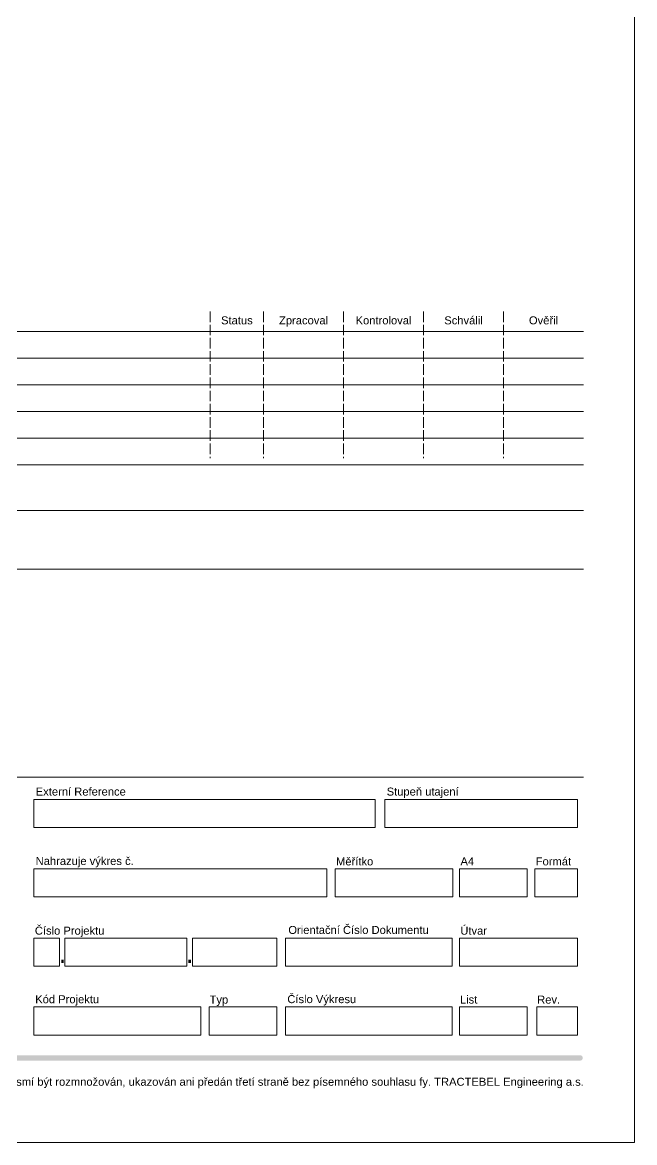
# Paper-space layout 'A2.1' of a CAD drawing. Header units: millimetres. Extents: x -638 to 201, y -173 to 247.
# Drawn here: x 86.6 to 201.4, y -173.1 to 36.9 of the extents above; entities that cross this region are included whole.
import ezdxf
from ezdxf.enums import TextEntityAlignment as Align

# ---------------------------------------------------------------- set-up
doc = ezdxf.new("R2010")
doc.units = ezdxf.units.MM
doc.header["$LTSCALE"] = 0.5
doc.linetypes.add('ACAD_ISO02W100', pattern=[15, 12, -3])
doc.layers.add('Border', color=7, linetype='Continuous', lineweight=0)
doc.layers.add('Border_TextCZ', color=7, linetype='Continuous', lineweight=0)
doc.layers.add('Border_TextCZAtr', color=7, linetype='Continuous')
doc.layers.add('BorderColor', color=7, linetype='Continuous')
doc.styles.add('Arial Unicode', font='ARIALUNI.TTF', dxfattribs={"width": 1.428571, "height": 0.007})
doc.styles.add('Arial_1.5', font='arial.ttf', dxfattribs={"height": 1.5})
doc.styles.add('Arial_4.0', font='arial.ttf', dxfattribs={"width": 0.9, "height": 4})
doc.styles.add('Arial_6.5', font='arial.ttf', dxfattribs={"width": 0.8, "height": 6.5})

# ---------------------------------------------------------------- blocks, each defined once
blk = doc.blocks.new('A2.1_v03_CZ')
at = {"layer": 'Border', "color": 7, "linetype": 'Continuous', "lineweight": 0, "flags": 128}
blk.add_lwpolyline([(-839.47, 0), (0, 0), (0, 420), (-839.47, 420)], close=True, dxfattribs=at)
blk = doc.blocks.new('Flux')
at = {"layer": 'BorderColor', "linetype": 'Continuous', "lineweight": 0, "true_color": 0x00aaff}
h = blk.add_hatch(color=140, dxfattribs=at)
h.dxf.hatch_style = 1
h.paths.add_polyline_path([(-190.25, 0.49, 0.914214), (-190.25, -0.51), (-178.03, -0.51, -0.914214), (-178.03, 0.49)])
at = {"layer": 'BorderColor', "linetype": 'Continuous', "lineweight": 0, "true_color": 0x0078be}
h = blk.add_hatch(color=152, dxfattribs=at)
h.dxf.hatch_style = 1
h.paths.add_polyline_path([(-167.63, -0.51, 0.914214), (-167.63, 0.49), (-178.03, 0.49, 0.914214), (-178.03, -0.51)])
at = {"layer": 'BorderColor', "linetype": 'Continuous', "lineweight": 0, "true_color": 0x37b9c3}
h = blk.add_hatch(color=143, dxfattribs=at)
h.dxf.hatch_style = 1
h.paths.add_polyline_path([(-137.09, -0.51, -0.914214), (-137.09, 0.49), (-167.63, 0.49, -0.914214), (-167.63, -0.51)])
at = {"layer": 'BorderColor', "linetype": 'Continuous', "lineweight": 0, "true_color": 0x005a78}
h = blk.add_hatch(color=146, dxfattribs=at)
h.dxf.hatch_style = 1
h.paths.add_polyline_path([(-137.09, 0.49, 0.914214), (-137.09, -0.51), (-121.35, -0.51, 0.914214), (-121.35, 0.49)])
at = {"layer": 'BorderColor', "linetype": 'Continuous', "lineweight": 0, "true_color": 0x00aaff}
h = blk.add_hatch(color=140, dxfattribs=at)
h.dxf.hatch_style = 1
h.paths.add_polyline_path([(-100.47, -0.51, -0.914214), (-100.47, 0.49), (-121.35, 0.49, -0.914214), (-121.35, -0.51)])
at = {"layer": 'BorderColor', "linetype": 'Continuous', "lineweight": 0, "true_color": 0x0078be}
h = blk.add_hatch(color=152, dxfattribs=at)
h.dxf.hatch_style = 1
h.paths.add_polyline_path([(-100.47, 0.49, 0.914214), (-100.47, -0.51), (-85.42, -0.51, 0.914214), (-85.42, 0.49)])
at = {"layer": 'BorderColor', "linetype": 'Continuous', "lineweight": 0, "true_color": 0x91c896}
h = blk.add_hatch(color=113, dxfattribs=at)
h.dxf.hatch_style = 1
h.paths.add_polyline_path([(-85.42, 0.49, -0.914214), (-85.42, -0.51), (-71.75, -0.51, -0.914214), (-71.75, 0.49)])
at = {"layer": 'BorderColor', "linetype": 'Continuous', "lineweight": 0, "true_color": 0x005a78}
h = blk.add_hatch(color=146, dxfattribs=at)
h.dxf.hatch_style = 1
h.paths.add_polyline_path([(-71.75, 0.49, 0.914214), (-71.75, -0.51), (-53.68, -0.51, 0.914214), (-53.68, 0.49)])
at = {"layer": 'BorderColor', "linetype": 'Continuous', "lineweight": 0, "true_color": 0x37b9c3}
h = blk.add_hatch(color=143, dxfattribs=at)
h.dxf.hatch_style = 1
h.paths.add_polyline_path([(-53.68, 0.49, -0.914214), (-53.68, -0.51), (-42.64, -0.51, -0.914214), (-42.64, 0.49)])
at = {"layer": 'BorderColor', "linetype": 'Continuous', "lineweight": 0, "true_color": 0x0078be}
h = blk.add_hatch(color=152, dxfattribs=at)
h.dxf.hatch_style = 1
h.paths.add_polyline_path([(-42.64, 0.49, 0.914214), (-42.64, -0.51), (-29.31, -0.51, 0.914214), (-29.31, 0.49)])
at = {"layer": 'BorderColor', "linetype": 'Continuous', "lineweight": 0, "true_color": 0x00aaff}
h = blk.add_hatch(color=140, dxfattribs=at)
h.dxf.hatch_style = 1
h.paths.add_polyline_path([(-29.31, 0.49, -0.914214), (-29.31, -0.51), (-0.45, -0.51, 0.914214), (-0.45, 0.49)])
blk = doc.blocks.new('A4_v03_CZ')
at = {"layer": 'Border'}
blk.add_line((-200.42, 152.06), (-10.42, 152.06), dxfattribs=at)
at = {"layer": 'Border', "color": 7, "linetype": 'Continuous', "lineweight": 0, "flags": 128}
blk.add_lwpolyline([(-210, 0), (0, 0), (0, 297), (-210, 297)], close=True, dxfattribs=at)
at = {"layer": 'Border', "linetype": 'ACAD_ISO02W100', "ltscale": 0.33}
for points in [[(-79.58, 155.81), (-79.58, 128.31)], [(-69.58, 155.81), (-69.58, 128.31)], [(-54.58, 155.81), (-54.58, 128.31)], [(-39.58, 155.81), (-39.58, 128.31)], [(-24.58, 155.81), (-24.58, 128.31)]]:
    blk.add_lwpolyline(points, dxfattribs=at)
at = {"layer": 'Border'}
for points in [[(-200.42, 152.06), (-9.58, 152.06)], [(-200.42, 147.06), (-9.58, 147.06)], [(-200.42, 142.06), (-9.58, 142.06)], [(-200.42, 137.06), (-9.58, 137.06)], [(-200.42, 132.06), (-9.58, 132.06)], [(-200.42, 127.06), (-9.58, 127.06)], [(-200.42, 118.5), (-9.58, 118.5)], [(-200.42, 107.5), (-9.58, 107.5)], [(-200.42, 68.5), (-9.58, 68.5)]]:
    blk.add_lwpolyline(points, dxfattribs=at)
for points in [[(-112.66, 59.05), (-48.66, 59.05), (-48.66, 64.34), (-112.66, 64.34)], [(-46.86, 59.05), (-10.71, 59.05), (-10.71, 64.34), (-46.86, 64.34)], [(-112.66, 46.05), (-57.73, 46.05), (-57.73, 51.34), (-112.66, 51.34)], [(-56.12, 46.05), (-34.11, 46.05), (-34.11, 51.34), (-56.12, 51.34)], [(-32.86, 46.05), (-20.13, 46.05), (-20.13, 51.34), (-32.86, 51.34)], [(-18.7, 46.05), (-10.71, 46.05), (-10.71, 51.34), (-18.7, 51.34)], [(-112.66, 33.05), (-107.86, 33.05), (-107.86, 38.34), (-112.66, 38.34)], [(-106.82, 33.05), (-83.96, 33.05), (-83.96, 38.34), (-106.82, 38.34)], [(-82.92, 33.05), (-67.11, 33.05), (-67.11, 38.34), (-82.92, 38.34)], [(-65.44, 33.05), (-34.2, 33.05), (-34.2, 38.34), (-65.44, 38.34)], [(-32.86, 33.05), (-10.71, 33.05), (-10.71, 38.34), (-32.86, 38.34)], [(-112.66, 20.17), (-81.37, 20.17), (-81.37, 25.46), (-112.66, 25.46)], [(-79.8, 20.17), (-67.11, 20.17), (-67.11, 25.46), (-79.8, 25.46)], [(-65.44, 20.17), (-34.2, 20.17), (-34.2, 25.46), (-65.44, 25.46)], [(-32.86, 20.17), (-20.17, 20.17), (-20.17, 25.46), (-32.86, 25.46)], [(-18.36, 20.17), (-10.71, 20.17), (-10.71, 25.46), (-18.36, 25.46)]]:
    blk.add_lwpolyline(points, close=True, dxfattribs=at)
at = {"layer": 'BorderColor', "color": 7, "linetype": 'Continuous', "lineweight": 0}
blk.add_blockref('Flux', (-9.72, 15.89), dxfattribs=at)
at = {"layer": 'Border', "style": 'Arial_4.0', "width": 0.9}
for p in [(-107.98, 35.69), (-84.12, 35.69)]:
    blk.add_text('.', height=4, dxfattribs=at).set_placement(p, align=Align.MIDDLE_LEFT)
at = {"layer": 'Border_TextCZ', "color": 7, "linetype": 'Continuous', "lineweight": 0, "style": 'Arial_1.5'}
blk.add_text('Status', height=1.5, dxfattribs=at).set_placement((-74.58, 154.15), align=Align.MIDDLE_CENTER)
at = {"layer": 'Border_TextCZ', "color": 7, "linetype": 'Continuous', "lineweight": 13, "style": 'Arial_1.5'}
for s, p in [('Zpracoval', (-62.08, 154.15)), ('Kontroloval', (-47.08, 154.15)), ('Schválil', (-32.08, 154.15)), ('Ověřil', (-17.08, 154.15))]:
    blk.add_text(s, height=1.5, dxfattribs=at).set_placement(p, align=Align.MIDDLE_CENTER)
at = {"layer": 'Border_TextCZ', "color": 7, "linetype": 'Continuous', "lineweight": 0}
for s, style, p in [('Externí Reference', 'Arial_1.5', (-112.3, 65.81)), ('Stupeň utajení', 'Arial Unicode', (-46.5, 65.81)), ('Nahrazuje výkres č.', 'Arial_1.5', (-112.32, 52.8)), ('Měřítko', 'Arial_1.5', (-55.99, 52.72)), ('A4', 'Arial_1.5', (-32.65, 52.74)), ('Formát', 'Arial_1.5', (-18.54, 52.72)), ('Číslo Projektu', 'Arial_1.5', (-112.47, 39.74)), ('Orientační Číslo Dokumentu', 'Arial_1.5', (-64.93, 39.87)), ('Útvar', 'Arial_1.5', (-32.68, 39.73)), ('Kód Projektu', 'Arial_1.5', (-112.4, 26.88)), ('Typ', 'Arial_1.5', (-79.7, 26.81)), ('Číslo Výkresu', 'Arial_1.5', (-65.12, 26.9)), ('List', 'Arial_1.5', (-32.75, 26.82)), ('Rev.', 'Arial_1.5', (-18.27, 26.81))]:
    blk.add_text(s, height=1.5, dxfattribs=dict(at, style=style)).set_placement(p, align=Align.MIDDLE_LEFT)
at = {"layer": 'Border_TextCZ', "color": 7, "linetype": 'Continuous', "lineweight": 0, "style": 'Arial Unicode'}
blk.add_text('UPOZORNĚNÍ! Tento výkres je duševním vlastnitvím fy. TRACTEBEL Engineering a.s. Nesmí být rozmnožován, ukazován ani předán třetí straně bez písemného souhlasu fy. TRACTEBEL Engineering a.s.', height=1.5, dxfattribs=at).set_placement((-200.15, 10.66))
at = {"layer": 'Border_TextCZAtr', "style": 'Arial_1.5'}
for tag, p in [('rev-5', (-196.5, 149.56)), ('date-5', (-185.08, 149.56)), ('status-5', (-74.58, 149.56)), ('rev-4', (-196.5, 144.56)), ('date-4', (-185.08, 144.56)), ('status-4', (-74.58, 144.56)), ('rev-3', (-196.5, 139.56)), ('date-3', (-185.08, 139.56)), ('status-3', (-74.58, 139.56)), ('rev-2', (-196.5, 134.56)), ('date-2', (-185.08, 134.56)), ('status-2', (-74.58, 134.56)), ('rev-1', (-196.5, 129.56)), ('date-1', (-185.08, 129.56)), ('status-1', (-74.58, 129.56))]:
    blk.add_attdef(tag, text='', height=1.5, dxfattribs=at).set_placement(p, align=Align.MIDDLE)
for tag, p in [('description-5', (-176.58, 149.56)), ('description-4', (-176.58, 144.56)), ('description-3', (-176.58, 139.56)), ('description-2', (-176.58, 134.56)), ('description-1', (-176.58, 129.56))]:
    blk.add_attdef(tag, text='', height=1.5, dxfattribs=at).set_placement(p, align=Align.MIDDLE_LEFT)
for tag, p in [('name1-5', (-62.08, 149.56)), ('name2-5', (-47.08, 149.56)), ('name3-5', (-32.08, 149.56)), ('name4-5', (-17.08, 149.56)), ('name1-4', (-62.08, 144.56)), ('name2-4', (-47.08, 144.56)), ('name3-4', (-32.08, 144.56)), ('name4-4', (-17.08, 144.56)), ('name1-3', (-62.08, 139.56)), ('name2-3', (-47.08, 139.56)), ('name3-3', (-32.08, 139.56)), ('name4-3', (-17.08, 139.56)), ('name1-2', (-62.08, 134.56)), ('name2-2', (-47.08, 134.56)), ('name3-2', (-32.08, 134.56)), ('name4-2', (-17.08, 134.56)), ('name1-1', (-62.08, 129.56)), ('name2-1', (-47.08, 129.56)), ('name3-1', (-32.08, 129.56)), ('name4-1', (-17.08, 129.56))]:
    blk.add_attdef(tag, text='', height=1.5, dxfattribs=at).set_placement(p, align=Align.CENTER)
at = {"layer": 'Border_TextCZAtr', "style": 'Arial_6.5', "width": 0.8}
blk.add_attdef('SUBJECT1', text='', height=6.5, dxfattribs=at).set_placement((-105.06, 113.25), align=Align.MIDDLE_CENTER)
at = {"layer": 'Border_TextCZAtr', "style": 'Arial_4.0'}
for tag, p in [('SUBJECT2', (-105.06, 100.42)), ('SUBJECT3', (-105.06, 92.42)), ('SUBJECT4', (-105.06, 84.42)), ('SUBJECT5', (-105.06, 76.42))]:
    blk.add_attdef(tag, text='', height=4, dxfattribs=at).set_placement(p, align=Align.MIDDLE_CENTER)
at = {"layer": 'Border_TextCZAtr', "style": 'Arial_4.0', "width": 0.9}
for tag, p in [('EXTREF', (-111.66, 61.7)), ('CONFIDENT', (-45.86, 61.7)), ('REPLACES', (-111.66, 48.7)), ('scale', (-55.12, 48.7)), ('sheet', (-31.86, 48.7)), ('size', (-17.7, 48.7)), ('TYPPROJ', (-112.06, 35.69)), ('PROJ_NUM', (-105.82, 35.69)), ('TASK', (-81.92, 35.69)), ('OCD', (-64.44, 35.69)), ('ISSUER', (-31.86, 35.69)), ('INDICATOR', (-111.66, 22.81)), ('X', (-70.43, 22.81)), ('NUMBER', (-64.44, 22.81)), ('FOLIO', (-31.86, 22.81)), ('REV', (-17.36, 22.81))]:
    blk.add_attdef(tag, text='', height=4, dxfattribs=at).set_placement(p, align=Align.MIDDLE_LEFT)
at = {"layer": 'Border_TextCZAtr', "color": 7, "linetype": 'Continuous', "lineweight": 0, "style": 'Arial_4.0', "width": 0.9, "flags": 10}
blk.add_attdef('TP-', text='', height=4, dxfattribs=at).set_placement((-78.8, 22.81), align=Align.MIDDLE_LEFT)

psp = doc.layouts.new('A2.1')

# ---------------------------------------------------------------- block references
psp.add_blockref('A2.1_v03_CZ', (201.42, -173.1))
at = {"layer": 'Border'}
psp.add_blockref('A4_v03_CZ', (201.42, -173.1), dxfattribs=at)

doc.saveas('drawing.dxf')
